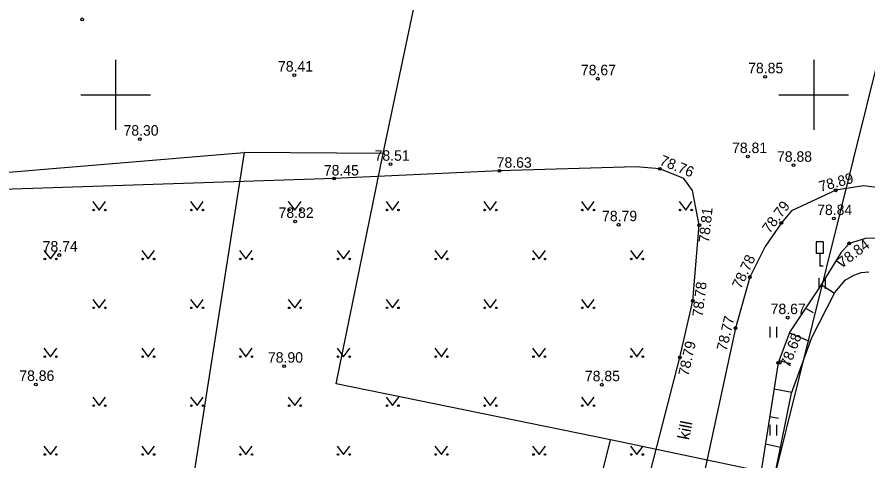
# Model space of a CAD drawing. Extents: x 632380 to 632665, y 6446648 to 6446852.
# Drawn here: x 632492.9 to 632553.8, y 6446723.8 to 6446755.6 of the extents above; entities that cross this region are included whole.
import ezdxf

# ---------------------------------------------------------------- set-up
doc = ezdxf.new("R2010")
doc.units = 0
for name, color, linetype in [('HALJASTUS', 7, 'Continuous'), ('KORGUS', 7, 'Continuous'), ('LIIKLUS', 7, 'Continuous'), ('PIIR', 7, 'Continuous'), ('RELJEEF', 7, 'Continuous'), ('TEE', 7, 'Continuous'), ('VEEKOGU', 7, 'Continuous'), ('VORK', 7, 'Continuous')]:
    doc.layers.add(name, color=color, linetype=linetype)

msp = doc.modelspace()

# ---------------------------------------------------------------- linework, layer by layer
at = {"layer": 'HALJASTUS'}
for p, q in [((632498.369, 6446742.362), (632498.832, 6446741.755)), ((632498.832, 6446741.755), (632499.278, 6446742.362)), ((632505.369, 6446742.362), (632505.832, 6446741.755)), ((632505.832, 6446741.755), (632506.278, 6446742.362)), ((632512.369, 6446742.362), (632512.832, 6446741.755)), ((632512.832, 6446741.755), (632513.278, 6446742.362)), ((632519.369, 6446742.362), (632519.832, 6446741.755)), ((632519.832, 6446741.755), (632520.278, 6446742.362)), ((632526.369, 6446742.362), (632526.832, 6446741.755)), ((632526.832, 6446741.755), (632527.278, 6446742.362)), ((632533.369, 6446742.362), (632533.832, 6446741.755)), ((632533.832, 6446741.755), (632534.278, 6446742.362)), ((632540.369, 6446742.362), (632540.832, 6446741.755)), ((632540.832, 6446741.755), (632541.278, 6446742.362)), ((632494.869, 6446738.862), (632495.332, 6446738.255)), ((632495.332, 6446738.255), (632495.778, 6446738.862)), ((632501.869, 6446738.862), (632502.332, 6446738.255)), ((632502.332, 6446738.255), (632502.778, 6446738.862)), ((632508.869, 6446738.862), (632509.332, 6446738.255)), ((632509.332, 6446738.255), (632509.778, 6446738.862)), ((632515.869, 6446738.862), (632516.332, 6446738.255)), ((632516.332, 6446738.255), (632516.778, 6446738.862)), ((632522.869, 6446738.862), (632523.332, 6446738.255)), ((632523.332, 6446738.255), (632523.778, 6446738.862)), ((632529.869, 6446738.862), (632530.332, 6446738.255)), ((632530.332, 6446738.255), (632530.778, 6446738.862)), ((632536.869, 6446738.862), (632537.332, 6446738.255)), ((632537.332, 6446738.255), (632537.778, 6446738.862)), ((632550.368, 6446736.886), (632550.368, 6446736.125)), ((632550.824, 6446736.886), (632550.824, 6446736.125)), ((632498.369, 6446735.362), (632498.832, 6446734.755)), ((632498.832, 6446734.755), (632499.278, 6446735.362)), ((632505.369, 6446735.362), (632505.832, 6446734.755)), ((632505.832, 6446734.755), (632506.278, 6446735.362)), ((632512.369, 6446735.362), (632512.832, 6446734.755)), ((632512.832, 6446734.755), (632513.278, 6446735.362)), ((632519.369, 6446735.362), (632519.832, 6446734.755)), ((632519.832, 6446734.755), (632520.278, 6446735.362)), ((632526.369, 6446735.362), (632526.832, 6446734.755)), ((632526.832, 6446734.755), (632527.278, 6446735.362)), ((632533.369, 6446735.362), (632533.832, 6446734.755)), ((632533.832, 6446734.755), (632534.278, 6446735.362)), ((632546.868, 6446733.386), (632546.868, 6446732.625)), ((632547.324, 6446733.386), (632547.324, 6446732.625)), ((632494.869, 6446731.862), (632495.332, 6446731.255)), ((632495.332, 6446731.255), (632495.778, 6446731.862)), ((632501.869, 6446731.862), (632502.332, 6446731.255)), ((632502.332, 6446731.255), (632502.778, 6446731.862)), ((632508.869, 6446731.862), (632509.332, 6446731.255)), ((632509.332, 6446731.255), (632509.778, 6446731.862)), ((632515.869, 6446731.862), (632516.332, 6446731.255)), ((632516.332, 6446731.255), (632516.778, 6446731.862)), ((632522.869, 6446731.862), (632523.332, 6446731.255)), ((632523.332, 6446731.255), (632523.778, 6446731.862)), ((632529.869, 6446731.862), (632530.332, 6446731.255)), ((632530.332, 6446731.255), (632530.778, 6446731.862)), ((632536.869, 6446731.862), (632537.332, 6446731.255)), ((632537.332, 6446731.255), (632537.778, 6446731.862)), ((632498.369, 6446728.362), (632498.832, 6446727.755)), ((632498.832, 6446727.755), (632499.278, 6446728.362)), ((632505.369, 6446728.362), (632505.832, 6446727.755)), ((632505.832, 6446727.755), (632506.278, 6446728.362)), ((632512.369, 6446728.362), (632512.832, 6446727.755)), ((632512.832, 6446727.755), (632513.278, 6446728.362)), ((632519.369, 6446728.362), (632519.832, 6446727.755)), ((632519.832, 6446727.755), (632520.278, 6446728.362)), ((632526.369, 6446728.362), (632526.832, 6446727.755)), ((632526.832, 6446727.755), (632527.278, 6446728.362)), ((632533.369, 6446728.362), (632533.832, 6446727.755)), ((632533.832, 6446727.755), (632534.278, 6446728.362)), ((632546.868, 6446726.386), (632546.868, 6446725.625)), ((632547.324, 6446726.386), (632547.324, 6446725.625)), ((632494.869, 6446724.862), (632495.332, 6446724.255)), ((632495.332, 6446724.255), (632495.778, 6446724.862)), ((632501.869, 6446724.862), (632502.332, 6446724.255)), ((632502.332, 6446724.255), (632502.778, 6446724.862)), ((632508.869, 6446724.862), (632509.332, 6446724.255)), ((632509.332, 6446724.255), (632509.778, 6446724.862)), ((632515.869, 6446724.862), (632516.332, 6446724.255)), ((632516.332, 6446724.255), (632516.778, 6446724.862)), ((632522.869, 6446724.862), (632523.332, 6446724.255)), ((632523.332, 6446724.255), (632523.778, 6446724.862)), ((632529.869, 6446724.862), (632530.332, 6446724.255)), ((632530.332, 6446724.255), (632530.778, 6446724.862)), ((632536.869, 6446724.862), (632537.332, 6446724.255)), ((632537.332, 6446724.255), (632537.778, 6446724.862))]:
    msp.add_line(p, q, dxfattribs=at)
for centre in [(632498.431, 6446741.755), (632499.26, 6446741.755), (632505.431, 6446741.755), (632506.26, 6446741.755), (632512.431, 6446741.755), (632513.26, 6446741.755), (632519.431, 6446741.755), (632520.26, 6446741.755), (632526.431, 6446741.755), (632527.26, 6446741.755), (632533.431, 6446741.755), (632534.26, 6446741.755), (632540.431, 6446741.755), (632541.26, 6446741.755), (632494.931, 6446738.255), (632495.76, 6446738.255), (632501.931, 6446738.255), (632502.76, 6446738.255), (632508.931, 6446738.255), (632509.76, 6446738.255), (632515.931, 6446738.255), (632516.76, 6446738.255), (632522.931, 6446738.255), (632523.76, 6446738.255), (632529.931, 6446738.255), (632530.76, 6446738.255), (632536.931, 6446738.255), (632537.76, 6446738.255), (632498.431, 6446734.755), (632499.26, 6446734.755), (632505.431, 6446734.755), (632506.26, 6446734.755), (632512.431, 6446734.755), (632513.26, 6446734.755), (632519.431, 6446734.755), (632520.26, 6446734.755), (632526.431, 6446734.755), (632527.26, 6446734.755), (632533.431, 6446734.755), (632534.26, 6446734.755), (632494.931, 6446731.255), (632495.76, 6446731.255), (632501.931, 6446731.255), (632502.76, 6446731.255), (632508.931, 6446731.255), (632509.76, 6446731.255), (632515.931, 6446731.255), (632516.76, 6446731.255), (632522.931, 6446731.255), (632523.76, 6446731.255), (632529.931, 6446731.255), (632530.76, 6446731.255), (632536.931, 6446731.255), (632537.76, 6446731.255), (632498.431, 6446727.755), (632499.26, 6446727.755), (632505.431, 6446727.755), (632506.26, 6446727.755), (632512.431, 6446727.755), (632513.26, 6446727.755), (632519.431, 6446727.755), (632520.26, 6446727.755), (632526.431, 6446727.755), (632527.26, 6446727.755), (632533.431, 6446727.755), (632534.26, 6446727.755), (632494.931, 6446724.255), (632495.76, 6446724.255), (632501.931, 6446724.255), (632502.76, 6446724.255), (632508.931, 6446724.255), (632509.76, 6446724.255), (632515.931, 6446724.255), (632516.76, 6446724.255), (632522.931, 6446724.255), (632523.76, 6446724.255), (632529.931, 6446724.255), (632530.76, 6446724.255), (632536.931, 6446724.255), (632537.76, 6446724.255)]:
    msp.add_circle(centre, 0.055, dxfattribs=at)
at = {"layer": 'KORGUS'}
for centre in [(632497.599, 6446755.402), (632512.8, 6446751.416), (632534.545, 6446751.156), (632546.525, 6446751.292), (632501.733, 6446746.831), (632545.286, 6446745.583), (632519.681, 6446745.034), (632548.554, 6446744.961), (632527.493, 6446744.56), (632538.98, 6446744.7), (632515.648, 6446744.016), (632551.575, 6446743.169), (632512.854, 6446740.938), (632536.026, 6446740.707), (632541.806, 6446740.668), (632547.682, 6446740.844), (632551.438, 6446741.146), (632552.538, 6446739.369), (632495.966, 6446738.536), (632545.419, 6446736.959), (632541.336, 6446735.252), (632548.135, 6446734.055), (632544.401, 6446733.305), (632540.411, 6446731.193), (632512.079, 6446730.58), (632547.465, 6446730.816), (632494.288, 6446729.275), (632534.83, 6446729.253)]:
    msp.add_circle(centre, 0.1, dxfattribs=at)
at = {"layer": 'LIIKLUS'}
for p, q in [((632550.183, 6446739.486), (632550.183, 6446738.636)), ((632550.683, 6446739.486), (632550.183, 6446739.486)), ((632550.683, 6446739.486), (632550.683, 6446738.636)), ((632550.683, 6446738.636), (632550.183, 6446738.636)), ((632550.433, 6446738.636), (632550.433, 6446737.736)), ((632550.683, 6446737.736), (632550.433, 6446737.736))]:
    msp.add_line(p, q, dxfattribs=at)
at = {"layer": 'PIIR'}
for points in [[(632519.174, 6446745.81), (632522.291, 6446760.635), (632526.019, 6446778.342), (632525.731, 6446785.073)], [(632590.772, 6446760.158), (632562.5, 6446768.57), (632556.695, 6446760.961), (632547.021, 6446722.043), (632545.202, 6446723.264), (632535.443, 6446725.297)], [(632479.458, 6446743.397), (632509.21, 6446745.868), (632502.643, 6446703.957), (632472.733, 6446704.006)], [(632502.643, 6446703.957), (632526.223, 6446703.999), (632531.089, 6446707.79), (632535.443, 6446725.297), (632515.791, 6446729.325), (632519.174, 6446745.81), (632509.21, 6446745.868)]]:
    msp.add_lwpolyline(points, dxfattribs=at)
at = {"layer": 'RELJEEF'}
for p, q in [((632551.611, 6446738.148), (632552.178, 6446737.734)), ((632550.535, 6446736.421), (632551.489, 6446735.799)), ((632549.416, 6446734.726), (632549.951, 6446734.415)), ((632548.271, 6446732.964), (632549.752, 6446732.336)), ((632547.53, 6446730.988), (632548.364, 6446730.76)), ((632547.171, 6446728.964), (632548.432, 6446728.709)), ((632546.858, 6446726.987), (632547.483, 6446726.86)), ((632546.545, 6446725.01), (632547.631, 6446724.79))]:
    msp.add_line(p, q, dxfattribs=at)
msp.add_lwpolyline([(632566.119, 6446736.053), (632565.835, 6446736.297), (632563.794, 6446738.056), (632561.206, 6446738.933), (632556.125, 6446739.76), (632553.709, 6446739.715), (632552.538, 6446739.369), (632551.945, 6446738.684), (632550.484, 6446736.339), (632548.299, 6446733.038), (632547.465, 6446730.816), (632545.737, 6446719.914), (632544.661, 6446714.728), (632543.803, 6446709.499), (632543.011, 6446703.151), (632541.078, 6446696.795), (632539.908, 6446692.488), (632537.833, 6446686.648), (632532.387, 6446679.205), (632530.767, 6446676.992)], dxfattribs=at)
at = {"layer": 'TEE'}
for points in [[(632537.532, 6446719.988), (632540.411, 6446731.193), (632541.336, 6446735.252), (632541.806, 6446740.668), (632541.328, 6446743.145), (632540.695, 6446744.016), (632538.98, 6446744.7), (632537.248, 6446744.853), (632527.493, 6446744.56), (632515.648, 6446744.016)], [(632515.648, 6446744.016), (632476.75, 6446742.714)], [(632556.262, 6446743.148), (632553.563, 6446743.481), (632551.575, 6446743.169), (632548.401, 6446741.704), (632547.682, 6446740.844), (632546.516, 6446739.144), (632545.419, 6446736.959), (632544.401, 6446733.305), (632541.731, 6446720.938)]]:
    msp.add_lwpolyline(points, dxfattribs=at)
at = {"layer": 'VEEKOGU'}
msp.add_lwpolyline([(632531.395, 6446666.558), (632532.435, 6446670.302), (632533.358, 6446672.707), (632536.608, 6446677.188), (632539.31, 6446681.684), (632539.511, 6446682.418), (632541.939, 6446692.838), (632543.814, 6446700.285), (632544.353, 6446703.324), (632546.511, 6446719.228), (632548.407, 6446728.641), (632549.864, 6446732.644), (632551.518, 6446735.855), (632552.264, 6446736.738), (632552.866, 6446737.099), (632553.393, 6446737.295), (632553.959, 6446737.324)], dxfattribs=at)
at = {"layer": 'VORK'}
for p, q in [((632500, 6446752.5), (632500, 6446747.5)), ((632550, 6446752.5), (632550, 6446747.5)), ((632497.5, 6446750), (632502.5, 6446750)), ((632547.5, 6446750), (632552.5, 6446750))]:
    msp.add_line(p, q, dxfattribs=at)

# ---------------------------------------------------------------- texts
at = {"layer": 'KORGUS'}
for s, p in [('78.41', (632511.63, 6446751.666)), ('78.85', (632545.306, 6446751.542)), ('78.67', (632533.326, 6446751.406)), ('78.30', (632500.565, 6446747.081)), ('78.81', (632544.154, 6446745.833)), ('78.51', (632518.549, 6446745.284)), ('78.63', (632527.292, 6446744.782)), ('78.88', (632547.37, 6446745.211)), ('78.45', (632514.913, 6446744.227)), ('78.82', (632511.671, 6446741.188)), ('78.84', (632550.249, 6446741.396)), ('78.79', (632534.842, 6446740.957)), ('78.74', (632494.777, 6446738.786)), ('78.67', (632546.916, 6446734.305)), ('78.90', (632510.911, 6446730.83)), ('78.86', (632493.101, 6446729.525)), ('78.85', (632533.611, 6446729.503))]:
    msp.add_text(s, height=0.75, dxfattribs=at).set_placement(p)
for s, rotation, p in [('78.76', 337.80549, (632538.905, 6446745.028)), ('78.89', 15.21973, (632550.485, 6446743.058)), ('78.79', 53.20713, (632546.836, 6446740.034)), ('78.81', 83.96157, (632542.499, 6446739.396)), ('78.84', 37.15539, (632552.079, 6446737.609)), ('78.78', 65.13503, (632544.793, 6446736.057)), ('78.78', 83.31196, (632542.046, 6446734.083)), ('78.77', 76.63976, (632543.758, 6446731.622)), ('78.68', 69.25966, (632548.269, 6446730.416)), ('78.79', 77.42969, (632541.023, 6446729.829))]:
    msp.add_text(s, height=0.75, rotation=rotation, dxfattribs=at).set_placement(p)
at = {"layer": 'TEE'}
msp.add_text('kill', height=0.85, rotation=78.93567, dxfattribs=at).set_placement((632541.071, 6446725.264))

doc.saveas('drawing.dxf')
